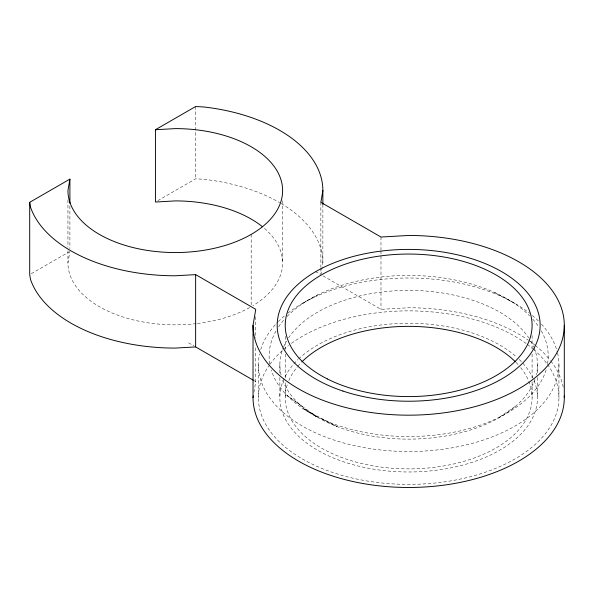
<?xml version="1.0" encoding="UTF-8"?>
<svg xmlns="http://www.w3.org/2000/svg" width="594" height="594" viewBox="0 0 594 594"><rect width="100%" height="100%" fill="white"/><g stroke="black" fill="none" stroke-linecap="round" stroke-linejoin="round"><path stroke-width="0.45" stroke-dasharray="2.97 2.23" d="M196.22 323.656A107.336 61.969 0 0 1 67.946 262.875L69.899 251.418M253.935 392.292L255.754 381.638L255.754 346.413M322.869 204.477L322.869 262.875L320.864 274.628L380.984 309.34L408.665 307.766A155.635 89.857 0 0 1 528.222 340.095M499.584 417.099L515.763 406.066M31.274 273.715L69.112 251.871M157.796 200.668L195.634 178.824L204.076 179.306A147.587 85.209 0 0 1 279.64 202.628M302.405 303.408L317.745 294.884M322.587 419.394L337.11 426.589L302.821 408.486L317.59 417.337L287.117 395.552L301.566 406.066M494.743 292.582L514.924 303.408M315.362 271.451L320.077 274.176M188.565 342.849L194.06 346.02M254.15 380.717L255.754 381.638M558.932 364.753L558.932 397.624M537.466 364.753L537.466 373.886M537.466 377.539L537.466 397.624M532.098 335.513L532.098 349.421M532.098 354.054L532.098 378.155M532.098 381.86L532.098 397.624M380.984 237.036L380.984 250.015M380.984 250.943L380.984 309.34M320.864 202.324L320.864 267.211M320.864 268.139L320.864 273.7M285.231 336.442L285.231 349.421M285.231 354.054L285.231 379.083M285.231 382.788L285.231 397.624M282.618 200.772L282.618 262.875M279.863 364.753L279.863 373.886M279.863 377.539L279.863 397.624M258.397 364.753L258.397 397.624M255.754 316.751L255.754 338.075M251.18 234.392L251.18 304.841M195.634 106.526L195.634 178.824M69.899 205.999L69.899 248.634M67.946 199.844L67.946 247.119M67.946 250.824L67.946 262.875M528.972 340.614A155.635 89.857 0 0 1 534.726 344.921M535.409 345.47A155.635 89.857 0 0 1 550.341 360.432M550.89 361.13A155.635 89.857 0 0 1 563.55 388.81M264.523 228.452A107.336 61.969 0 0 1 252.806 305.732M249.68 307.543A107.336 61.969 0 0 1 197.111 323.552M281.259 203.579A147.587 85.209 0 0 1 322.869 262.875M547.497 364.419A150.267 86.754 0 0 1 410.135 484.37A150.267 86.754 0 0 1 268.74 365.993M269.832 364.419A150.267 86.754 0 0 1 283.019 350.037M283.724 349.421A150.267 86.754 0 0 1 288.484 345.537M291.387 343.377A150.267 86.754 0 0 1 526.678 343.911M527.405 344.453A150.267 86.754 0 0 1 532.291 348.299M533.605 349.421A150.267 86.754 0 0 1 547 363.743M519.304 359.548A128.801 74.361 0 0 1 491.914 454.365A128.801 74.361 0 0 1 325.415 454.365A128.801 74.361 0 0 1 298.025 359.548M298.715 358.887A128.801 74.361 0 0 1 515.763 356.303M528.823 381.311A123.433 71.265 0 0 1 410.796 468.874A123.433 71.265 0 0 1 287.6 383.717M288.84 380.509A123.433 71.265 0 0 1 297.208 366.988M297.765 366.327A123.433 71.265 0 0 1 301.351 362.407M515.978 362.407A123.433 71.265 0 0 1 518.414 365.006M520.663 367.656A123.433 71.265 0 0 1 528.489 380.509M541.245 330.88A139.538 80.561 0 0 1 547.534 363.825M546.094 369.928A139.538 80.561 0 0 1 408.746 436.553A139.538 80.561 0 0 1 271.265 370.025M269.81 363.944A139.538 80.561 0 0 1 276.255 330.568M278.586 326.841A139.538 80.561 0 0 1 284.162 319.624M287.088 316.461A139.538 80.561 0 0 1 408.019 275.43A139.538 80.561 0 0 1 529.603 315.808M532.803 319.208A139.538 80.561 0 0 1 538.958 327.16M534.994 379.262A128.801 74.361 0 0 1 408.665 439.122A128.801 74.361 0 0 1 282.336 379.262M281.036 374.769A128.801 74.361 0 0 1 283.279 347.735M283.628 346.903A128.801 74.361 0 0 1 286.546 341.119M288.565 337.882A128.801 74.361 0 0 1 408.665 290.392A128.801 74.361 0 0 1 528.764 337.882M530.784 341.119A128.801 74.361 0 0 1 533.702 346.903M534.051 347.735A128.801 74.361 0 0 1 536.293 374.769M557.58 353.126A150.267 86.754 0 0 1 409.444 451.514A150.267 86.754 0 0 1 259.548 354.017M260.714 349.584A150.267 86.754 0 0 1 277.688 322.23M278.319 321.584A150.267 86.754 0 0 1 285.038 315.436M287.778 313.216A150.267 86.754 0 0 1 529.551 313.216M532.291 315.436A150.267 86.754 0 0 1 539.01 321.584M541.49 324.183A150.267 86.754 0 0 1 557.358 352.235"/><path stroke-width="0.89" d="M253.348 380.249L195.634 346.926L175.282 348.084A147.587 85.209 0 0 1 30.532 279.499L29.7 274.628L29.7 202.324L69.899 179.113L67.946 190.577A107.336 61.969 0 0 0 175.282 252.547A107.336 61.969 0 0 0 282.618 190.577A107.336 61.969 0 0 0 175.282 128.608L155.428 129.737L155.428 202.034L175.282 200.906A107.336 61.969 0 0 1 262.533 226.789M564.27 395.864A155.635 89.857 0 0 1 410.187 487.474A155.635 89.857 0 0 1 253.029 397.624L253.029 325.319L255.754 309.34L195.634 274.628L175.282 275.779A147.587 85.209 0 0 1 30.532 207.195L29.7 202.324M253.029 397.624L253.334 395.842M155.428 129.737L195.634 106.526L204.076 107.002A147.587 85.209 0 0 1 322.869 190.577L320.864 202.324L380.984 237.036L408.665 235.462A155.635 89.857 0 0 1 564.3 325.319L564.3 397.624M322.869 190.577L322.869 204.477M195.634 274.628L195.634 346.926M69.899 179.113L69.899 203.215M564.3 325.319A155.635 89.857 0 0 1 408.665 415.176A155.635 89.857 0 0 1 253.029 325.319M301.99 361.768A123.433 71.265 0 0 1 515.34 361.768M342.924 391.06A131.482 75.913 0 0 0 540.146 325.319A131.482 75.913 0 0 0 342.924 259.578A131.482 75.913 0 0 0 342.924 391.06M327.279 378.898A123.433 71.265 0 0 0 529.729 339.219A123.433 71.265 0 0 0 368.985 257.833A123.433 71.265 0 0 0 327.279 378.898"/></g></svg>
